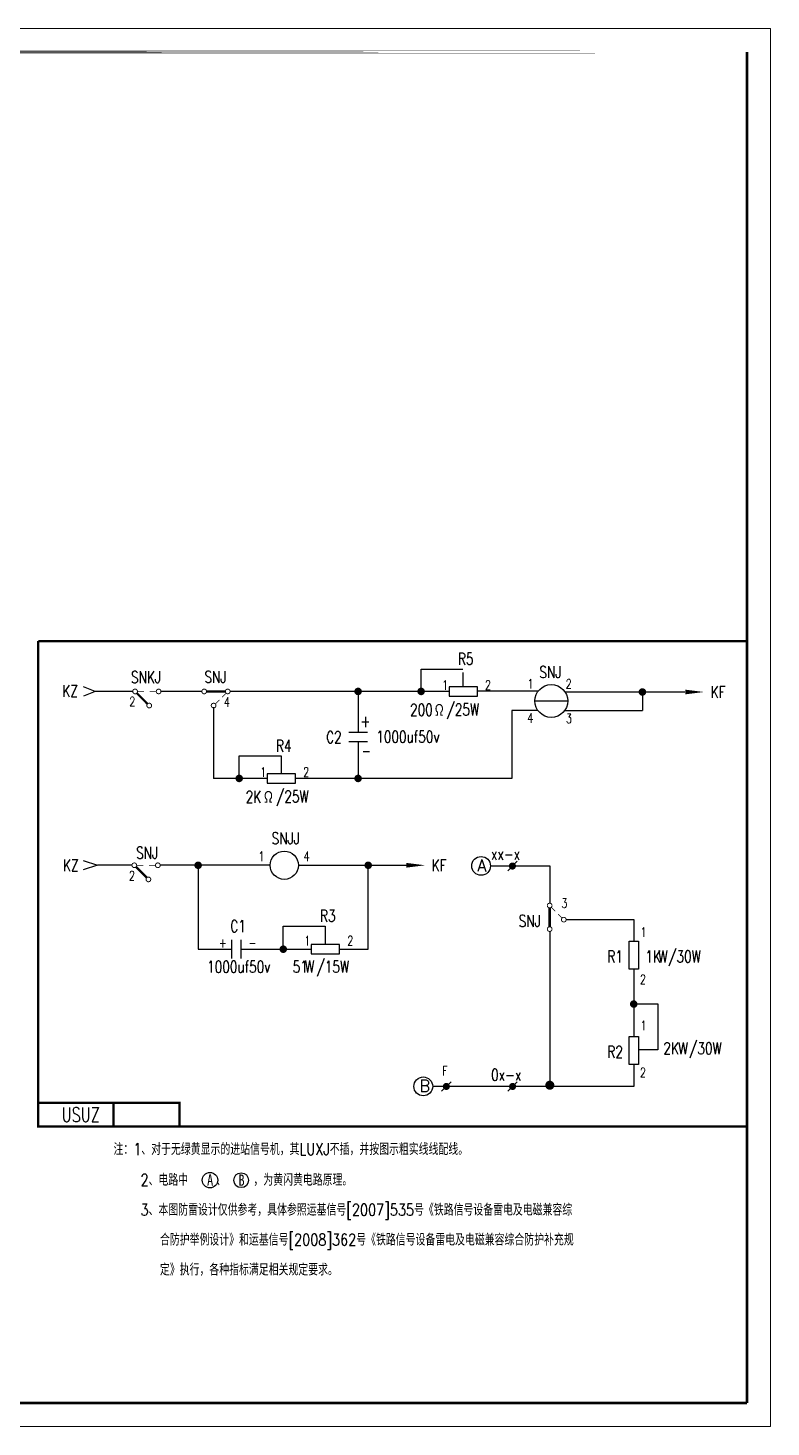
# Model space of a CAD drawing. Extents: x 0 to 420, y -297 to 0.
# Drawn here: x 262.2 to 420.1, y -297.1 to 0.1 of the extents above; entities that cross this region are included whole.
import ezdxf
from ezdxf.enums import TextEntityAlignment as Align

# ---------------------------------------------------------------- set-up
doc = ezdxf.new("R2010")
doc.units = 0
doc.layers.get('0').update_dxf_attribs({"linetype": 'CONTINUOUS'})
doc.layers.add('TIE', color=7, linetype='CONTINUOUS')
doc.styles.add('CHINESE', font='txt.shx', dxfattribs={"width": 0.7, "bigfont": 'hztxt.shx'})
doc.styles.add('HZ', font='txt.shx', dxfattribs={"width": 0.7, "bigfont": 'hztxt.shx'})
doc.styles.add('ITALICC', font='txt.shx', dxfattribs={"width": 0.7, "bigfont": 'hztxt.shx'})
doc.styles.add('STYLE1', font='txt.shx', dxfattribs={"width": 0.7, "bigfont": 'hztxt.shx'})

# ---------------------------------------------------------------- blocks, each defined once
blk = doc.blocks.new('WK')
at = {"const_width": 0.5}
for points in [[(0, 0), (0, 5), (30, 5), (30, 0), (0, 0)], [(16, 0), (16, 5)]]:
    blk.add_lwpolyline(points, dxfattribs=at)
blk = doc.blocks.new('W22')
at = {"const_width": 0.8}
blk.add_lwpolyline([(-0.4, 0, 1), (0.4, 0, 1)], format="xyb", close=True, dxfattribs=at)
blk = doc.blocks.new('144')
at = {"const_width": 0.2}
for points in [[(1, 0, -1), (0, 0, -1)], [(6, 0, -1), (5, 0, -1)], [(4, -3, -1), (3, -3, -1)]]:
    blk.add_lwpolyline(points, format="xyb", close=True, dxfattribs=at)
for points, const_width in [([(2.4, 0), (1, 0)], 0.15), ([(5, 0), (3.6, 0)], 0.15), ([(0.85, -0.35), (3.15, -2.65)], 0.5)]:
    blk.add_lwpolyline(points, dxfattribs=dict(const_width=const_width))
blk.add_lwpolyline([(5.5, -1.3, 0, 0, 0), (5.5, -2.3, 0.8, 0, 0), (5.5, -4.5, 0, 0, 0)], format="xyseb")
at = {"width": 0.8}
for tag, p in [('RELAY', (3, 2.2)), ('0', (0, -2))]:
    blk.add_attdef(tag, text='', height=2, dxfattribs=at).set_placement(p, align=Align.MIDDLE)
blk = doc.blocks.new('133')
at = {"const_width": 0.2}
for points in [[(-6, 0, 1), (-5, 0, 1)], [(-1, 0, 1), (0, 0, 1)], [(-4, -3, 1), (-3, -3, 1)]]:
    blk.add_lwpolyline(points, format="xyb", close=True, dxfattribs=at)
for points, const_width in [([(-5, 0), (-1, 0)], 0.5), ([(-2.3, -1.8), (-3.15, -2.65)], 0.15), ([(-0.85, -0.35), (-1.7, -1.2)], 0.15)]:
    blk.add_lwpolyline(points, dxfattribs=dict(const_width=const_width))
blk.add_lwpolyline([(-5.5, -1.3, 0, 0, 0), (-5.5, -2.3, 0.8, 0, 0), (-5.5, -4.5, 0, 0, 0)], format="xyseb")
at = {"width": 0.8}
for tag, p in [('RELAY', (-3, 2.2)), ('0', (0, -2))]:
    blk.add_attdef(tag, text='', height=2, dxfattribs=at).set_placement(p, align=Align.MIDDLE)
blk = doc.blocks.new('234')
at = {"const_width": 0.2}
for points in [[(0.5, -0.5, 1), (-0.5, -0.5, 1)], [(3.5, -3.5, 1), (2.5, -3.5, 1)], [(0.5, -5.5, 1), (-0.5, -5.5, 1)]]:
    blk.add_lwpolyline(points, format="xyb", close=True, dxfattribs=at)
for points, const_width in [([(0, -1), (0, -5)], 0.5), ([(0.35, -0.85), (1.2, -1.7)], 0.15), ([(1.8, -2.3), (2.65, -3.15)], 0.15)]:
    blk.add_lwpolyline(points, dxfattribs=dict(const_width=const_width))
blk.add_lwpolyline([(2, -4.5, 0, 0, 0), (2, -5.5, 0.8, 0, 0), (2, -7.7, 0, 0, 0)], format="xyseb")
at = {"width": 0.8}
blk.add_attdef('0', text='', height=2, dxfattribs=at).set_placement((2, 0), align=Align.MIDDLE)
blk.add_attdef('RELAY', text='', height=2, dxfattribs=at).set_placement((-1, -3), align=Align.MIDDLE_RIGHT)
blk = doc.blocks.new('W05')
blk.add_circle((0, 0), 3)
blk = doc.blocks.new('DZ2')
at = {"const_width": 0.8}
blk.add_lwpolyline([(-0.4, 0, 1), (0.4, 0, 1)], format="xyb", close=True, dxfattribs=at)

msp = doc.modelspace()

# ---------------------------------------------------------------- linework, layer by layer
at = {"color": 0}
for p, q in [((345.76, -140.84), (345.76, -136.08)), ((345.76, -136.08), (354.64, -136.08)), ((354.64, -136.82), (354.64, -139.84)), ((276.5, -140.84), (274, -139.84)), ((276.5, -140.84), (274, -141.84)), ((279.09, -140.84), (276.59, -140.84)), ((284.35, -140.84), (279.16, -140.84)), ((299.17, -140.84), (290.35, -140.84)), ((351.71, -140.84), (305.17, -140.84)), ((332.37, -140.84), (332.37, -149.57)), ((370.68, -140.78), (357.71, -140.78)), ((401.79, -140.96), (376.31, -140.96)), ((392.77, -140.84), (392.77, -144.9)), ((301.64, -144.15), (301.64, -159.32)), ((365.01, -144.9), (365.01, -159.32)), ((370.57, -144.9), (365.01, -144.9)), ((376.89, -142.9), (369.99, -142.9)), ((376.28, -144.9), (392.77, -144.9)), ((334.37, -149.57), (330.37, -149.57)), ((332.37, -151.54), (332.37, -159.32)), ((334.37, -151.57), (330.37, -151.57)), ((307.11, -154.55), (315.99, -154.55)), ((307.11, -159.32), (307.11, -154.55)), ((315.99, -154.55), (315.99, -158.32)), ((313.07, -159.32), (301.64, -159.32)), ((365.01, -159.32), (319.07, -159.32)), ((284.32, -177.77), (276.97, -177.77)), ((313.69, -177.77), (290.32, -177.77)), ((298.38, -177.77), (298.38, -195.6)), ((319.69, -177.77), (342.61, -177.77)), ((334.52, -195.6), (334.52, -177.77)), ((360.5, -177.9), (373.07, -177.9)), ((366.16, -176.93), (364.16, -178.93)), ((373.07, -177.9), (373.07, -185.84)), ((376.6, -189.32), (390.93, -189.32)), ((390.93, -189.32), (390.93, -193.87)), ((316.47, -195.6), (316.47, -190.67)), ((316.47, -190.67), (325.35, -190.67)), ((325.35, -190.67), (325.35, -194.6)), ((373.07, -191.77), (373.07, -224.73)), ((298.38, -195.6), (305.48, -195.6)), ((305.48, -193.6), (305.48, -197.6)), ((307.48, -193.6), (307.48, -197.6)), ((307.48, -195.6), (322.42, -195.6)), ((328.42, -195.6), (334.52, -195.6)), ((390.93, -199.87), (390.93, -214.12)), ((390.93, -207.2), (396.08, -207.2)), ((396.08, -207.2), (396.08, -216.94)), ((396.08, -216.94), (391.93, -216.94)), ((390.93, -220.12), (390.93, -224.73)), ((390.93, -224.73), (348.22, -224.73)), ((352.11, -223.75), (350.11, -225.75)), ((366.19, -223.75), (364.19, -225.75))]:
    msp.add_line(p, q, dxfattribs=at)
for points, const_width in [([(420, 0), (0, 0)], 0.2), ([(420, -297), (420, 0)], 0.2), ([(415, -292), (415, -5)], 0.6), ([(264.4, -130.15), (415, -130.15)], 0.5), ([(264.4, -130.15), (264.4, -130.15), (264.4, -233.24)], 0.5), ([(415, -130.15), (415, -130.15), (415, -233.24)], 0.5), ([(285.18, -178.13), (287.47, -180.42)], 0.5), ([(286.72, -177.77), (285.32, -177.77)], 0.15), ([(289.32, -177.77), (287.92, -177.77)], 0.15), ([(264.4, -233.24), (415, -233.24)], 0.5), ([(25, -292), (415, -292)], 0.6), ([(0, -297), (420, -297)], 0.2)]:
    msp.add_lwpolyline(points, dxfattribs=dict(at, const_width=const_width))
at = {"color": 0, "const_width": 0.6}
msp.add_lwpolyline([(415, -5), (25, -5)], close=True, dxfattribs=at)
at = {"color": 0}
for points in [[(354.64, -136.08, 0, 0, 0), (354.64, -137.64, 0.8, 0, 0), (354.64, -139.84, 0, 0, 0)], [(405.87, -140.96, 0, 1, 0), (401.87, -140.96, 1, 1, 0)], [(373.4, -147.54, 0, 0, 0), (373.4, -148.54, 0.8, 0, 0), (373.4, -151.04, 0, 0, 0)], [(316, -155.1, 0, 0, 0), (316, -156.1, 0.8, 0, 0), (316, -158.3, 0, 0, 0)], [(346.61, -177.77, 0, 1, 0), (342.61, -177.77, 1, 1, 0)], [(289.82, -179.07, 0, 0, 0), (289.82, -180.07, 0.8, 0, 0), (289.82, -182.27, 0, 0, 0)], [(316.7, -181.57, 0, 0, 0), (316.7, -182.77, 0.96, 0, 0), (316.7, -185.41, 0, 0, 0)], [(325.35, -191.44, 0, 0, 0), (325.35, -192.4, 0.8, 0, 0), (325.35, -194.6, 0, 0, 0)], [(395.13, -216.94, 0, 0, 0), (394.13, -216.94, 0.8, 0, 0), (391.93, -216.94, 0, 0, 0)]]:
    msp.add_lwpolyline(points, format="xyseb", dxfattribs=at)
for points in [[(357.71, -141.84), (357.71, -139.84), (351.71, -139.84), (351.71, -141.84)], [(319.07, -160.32), (319.07, -158.32), (313.07, -158.32), (313.07, -160.32)], [(328.42, -196.6), (328.42, -194.6), (322.42, -194.6), (322.42, -196.6)], [(391.93, -199.87), (389.93, -199.87), (389.93, -193.87), (391.93, -193.87)], [(391.93, -220.12), (389.93, -220.12), (389.93, -214.12), (391.93, -214.12)]]:
    msp.add_lwpolyline(points, close=True, dxfattribs=at)
msp.add_lwpolyline([(273.97, -176.77), (276.97, -177.77), (273.97, -178.77)], dxfattribs=at)
for points, const_width in [([(285.32, -177.77, -1), (284.32, -177.77, -1)], 0.2), ([(290.32, -177.77, -1), (289.32, -177.77, -1)], 0.2), ([(365.16, -177.56, 1), (365.16, -178.31, 1)], 0.75), ([(288.32, -180.77, -1), (287.32, -180.77, -1)], 0.2), ([(351.11, -224.38, 1), (351.11, -225.13, 1)], 0.75), ([(365.19, -224.38, 1), (365.19, -225.13, 1)], 0.75)]:
    msp.add_lwpolyline(points, format="xyb", close=True, dxfattribs=dict(at, const_width=const_width))
for centre, radius in [((373.42, -142.87), 3.5), ((300.9, -244.66), 1.65), ((307.52, -244.67), 1.57)]:
    msp.add_circle(centre, radius, dxfattribs=at)
at = {"color": 0, "linetype": 'Continuous'}
for centre in [(358.5, -177.9), (346.22, -224.73)]:
    msp.add_circle(centre, 2, dxfattribs=at)

# ---------------------------------------------------------------- block references
at = {"color": 0}
for name, p in [('144', (284.49, -140.84)), ('133', (305.17, -140.84)), ('DZ2', (332.37, -140.84)), ('W22', (345.76, -140.84)), ('DZ2', (392.77, -140.96)), ('W22', (307.11, -159.32)), ('DZ2', (332.37, -159.32)), ('W05', (316.69, -177.77)), ('W22', (298.38, -177.77)), ('W22', (334.52, -177.77)), ('234', (373.07, -185.82)), ('W22', (316.47, -195.6)), ('W22', (390.93, -207.25)), ('WK', (264.4, -233.24))]:
    msp.add_blockref(name, p, dxfattribs=at)
at = {"color": 0, "xscale": 1.200000000000045, "yscale": 1.199999999999989, "zscale": 1.2}
msp.add_blockref('W22', (373.1, -224.49), dxfattribs=at)

# ---------------------------------------------------------------- texts
at = {"color": 0}
for s, height, style, width, p in [('R5', 2.5, 'ITALICC', 0.75, (353.58, -135.17)), ('1', 2, 'ITALICC', 0.75, (350.22, -140.49)), ('2', 2, 'ITALICC', 0.75, (359.33, -140.49)), ('R4', 2.5, 'ITALICC', 0.75, (314.93, -153.65)), ('1000uf50v', 2.5, 'ITALICC', 0.75, (336.23, -151.72)), ('1', 2, 'ITALICC', 0.75, (311.57, -158.97)), ('2', 2, 'ITALICC', 0.75, (320.69, -158.97)), ('SNJJ', 2.5, 'ITALICC', 0.75, (314, -173.29)), ('SNJ', 2.5, 'ITALICC', 0.75, (285.22, -176.37)), ('1', 2, 'ITALICC', 0.75, (311.18, -176.87)), ('4', 2, 'ITALICC', 0.75, (320.79, -176.87)), ('C1', 2.5, 'ITALICC', 0.75, (305.21, -191.95)), ('R3', 2.5, 'ITALICC', 0.75, (324.29, -189.76)), ('SNJ', 2.5, 'ITALICC', 0.75, (366.49, -190.84)), ('1', 2, 'ITALICC', 0.75, (320.93, -194.79)), ('2', 2, 'ITALICC', 0.75, (330.05, -194.79)), ('1', 2, 'ITALICC', 0.75, (392.36, -192.96)), ('+', 2, 'ITALICC', 0.75, (302.77, -195.25)), ('-', 2, 'ITALICC', 0.75, (309.09, -195.25)), ('R1', 2.5, 'ITALICC', 0.75, (385.34, -198.4)), ('1K', 2.5, 'ITALICC', 0.75, (393.4, -198.4)), ('W', 2.5, 'STYLE1', 0.8, (396.06, -198.4)), ('/30W', 2.5, 'ITALICC', 0.75, (398.25, -198.4)), ('1000uf50v', 2.5, 'ITALICC', 0.75, (300.3, -200.58)), ('51', 2.5, 'ITALICC', 0.75, (318.47, -200.58)), ('W', 2.5, 'STYLE1', 0.8, (321.01, -200.53)), ('/15W', 2.5, 'ITALICC', 0.75, (323.53, -200.58)), ('2', 2, 'ITALICC', 0.75, (392.23, -203.02)), ('1', 2, 'ITALICC', 0.75, (392.36, -212.81)), ('R2', 2.5, 'ITALICC', 0.75, (385.34, -218.65)), ('2K', 2.5, 'ITALICC', 0.75, (397.23, -217.91)), ('W', 2.5, 'STYLE1', 0.8, (400.37, -217.91)), ('/30W', 2.5, 'ITALICC', 0.75, (402.69, -217.91)), ('2', 2, 'ITALICC', 0.75, (392.23, -222.8)), ('3、本图防雷设计仅供参考，具体参照运基信号[2007]535号《铁路信号设备雷电及电磁兼容综', 2.5, 'CHINESE', 0.8, (286.14, -252.2)), ('合防护举例设计》和运基信号[2008]362号《铁路信号设备雷电及电磁兼容综合防护补充规', 2.5, 'CHINESE', 0.8, (290.27, -258.55)), ('定》执行，各种指标满足相关规定要求。', 2.5, 'CHINESE', 0.8, (290.27, -264.91))]:
    msp.add_text(s, height=height, dxfattribs=dict(at, style=style, width=width)).set_placement(p)
for s, height, style, width, p in [('SNKJ', 2.5, 'ITALICC', 0.75, (287.29, -139.05)), ('SNJ', 2.5, 'ITALICC', 0.75, (302.06, -139.01)), ('SNJ', 2.5, 'ITALICC', 0.75, (373.21, -137.97)), ('KZ', 2.5, 'ITALICC', 0.75, (271.2, -141.98)), ('1', 2, 'ITALICC', 0.75, (368.98, -140.22)), ('2', 2, 'ITALICC', 0.75, (377.12, -140.22)), ('200', 2.5, 'ITALICC', 0.75, (345.82, -145.99)), ('Ω', 2.5, 'STYLE1', 0.8, (349.6, -146)), ('/25W', 2.5, 'ITALICC', 0.75, (354.61, -145.92)), ('4', 2, 'ITALICC', 0.75, (368.98, -147.49)), ('3', 2, 'ITALICC', 0.75, (377.15, -147.57)), ('+', 2.6, 'HZ', 0.75, (333.91, -148.44)), ('C2', 2.5, 'ITALICC', 0.75, (327.23, -151.81)), ('_', 2.6, 'HZ', 0.75, (334.13, -153.32)), ('2K', 2.5, 'ITALICC', 0.75, (310.13, -164.47)), ('Ω', 2.5, 'STYLE1', 0.8, (313.31, -164.49)), ('/25W', 2.5, 'ITALICC', 0.75, (318.39, -164.41))]:
    msp.add_text(s, height=height, dxfattribs=dict(at, style=style, width=width)).set_placement(p, align=Align.CENTER)
at = {"color": 3, "style": 'ITALICC', "width": 0.75}
for s, p in [('2', (284.41, -143.99)), ('4', (304.48, -144.08))]:
    msp.add_text(s, height=2, dxfattribs=at).set_placement(p, align=Align.CENTER)
at = {"color": 0, "style": 'ITALICC', "width": 0.75}
for p in [(407.28, -140.96), (348.02, -177.77)]:
    msp.add_text('KF', height=2.5, dxfattribs=at).set_placement(p, align=Align.MIDDLE_LEFT)
msp.add_text('KZ', height=2.5, dxfattribs=at).set_placement((272.97, -177.77), align=Align.MIDDLE_RIGHT)
at = {"color": 0, "style": 'HZ'}
for s, p in [('A', (357.69, -179.06)), ('B', (345.41, -225.88))]:
    msp.add_text(s, height=2.5, dxfattribs=at).set_placement(p)
at = {"color": 3}
for s, height, style, width, p in [('2', 2, 'ITALICC', 0.75, (283.66, -181)), ('3', 2, 'ITALICC', 0.75, (375.55, -186.81)), ('注：1、对于无绿黄显示的进站信号机，其LUXJ不插，并按图示粗实线线配线。', 2.5, 'CHINESE', 0.8, (280.4, -239.32)), ('2、电路中   、   ，为黄闪黄电路原理。', 2.5, 'CHINESE', 0.8, (286.14, -245.85))]:
    msp.add_text(s, height=height, dxfattribs=dict(at, style=style, width=width)).set_placement(p)
at = {"color": 2, "style": 'ITALICC', "width": 0.75}
msp.add_text('USUZ', height=3, dxfattribs=at).set_placement((269.4, -230.74), align=Align.MIDDLE_LEFT)
at = {"color": 0, "width": 0.8}
for s, p in [('A', (300.28, -245.81)), ('B', (306.96, -245.85))]:
    msp.add_text(s, height=2.4, dxfattribs=at).set_placement(p)
at = {"layer": 'TIE', "color": 1, "style": 'ITALICC', "width": 0.75}
msp.add_text('xx-x', height=2.5, dxfattribs=at).set_placement((360.6, -175.35), align=Align.MIDDLE_LEFT)
at = {"layer": 'TIE', "color": 1, "style": 'HZ', "width": 0.7}
msp.add_text('F', height=2, dxfattribs=at).set_placement((350.29, -222.44))
at = {"layer": 'TIE', "color": 3, "style": 'ITALICC', "width": 0.75}
msp.add_text('0x-x', height=2.5, dxfattribs=at).set_placement((360.63, -222.26), align=Align.MIDDLE_LEFT)

doc.saveas('drawing.dxf')
